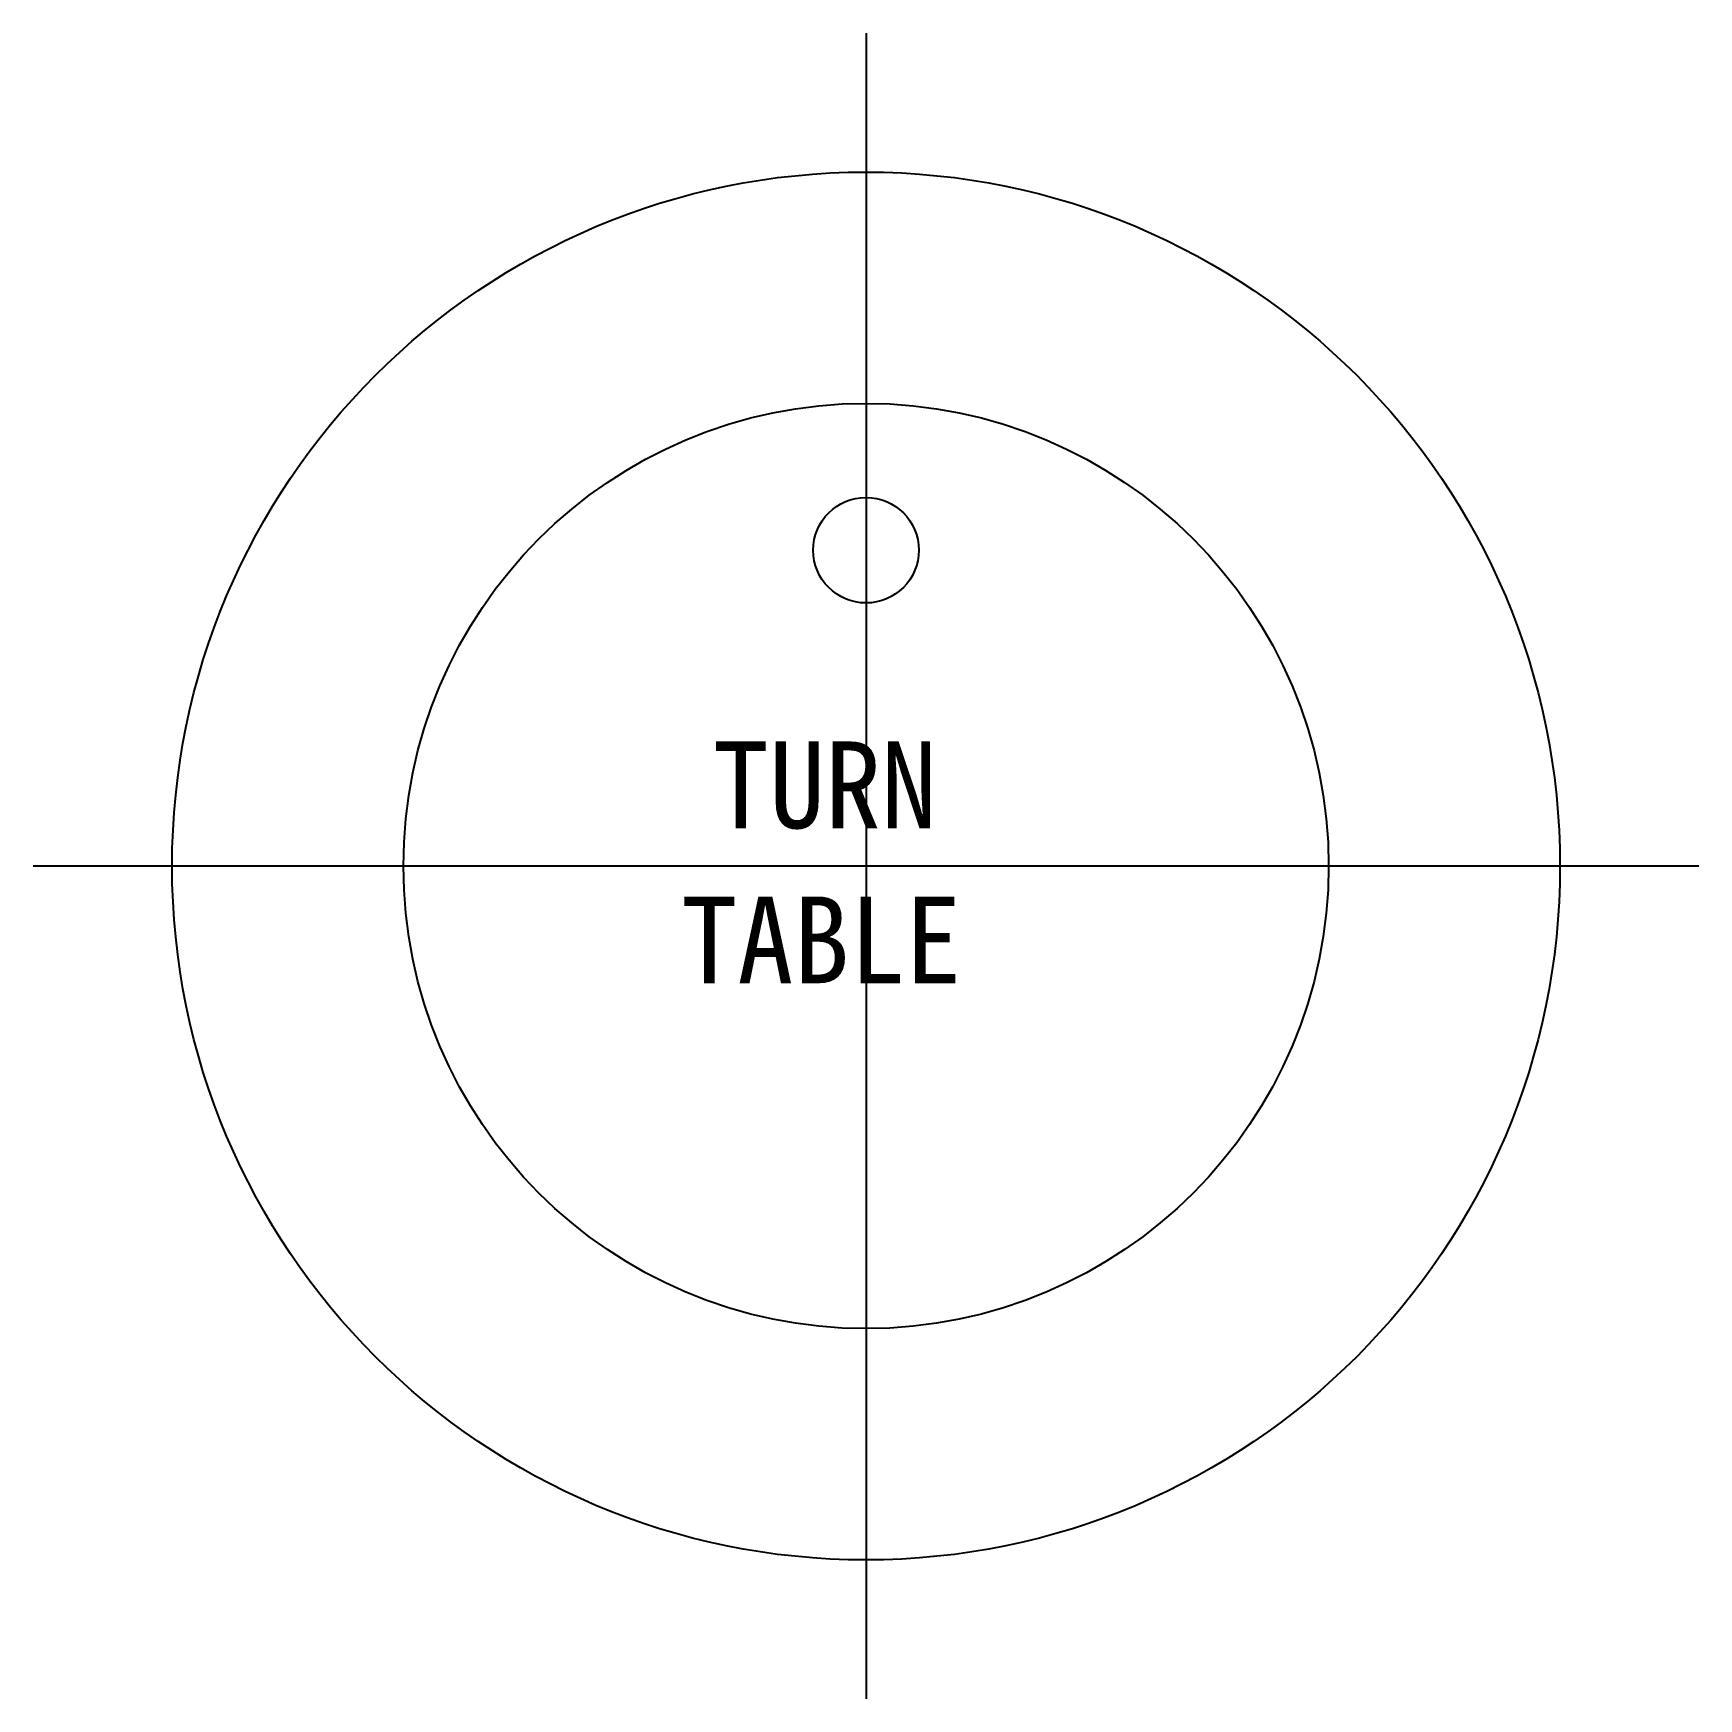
# Model space of a CAD drawing. Header units: millimetres. Extents: x -9164 to -1964, y 6601 to 13801.
import ezdxf

# ---------------------------------------------------------------- set-up
doc = ezdxf.new("R2010")
doc.units = ezdxf.units.MM
doc.header["$LTSCALE"] = 100
doc.layers.add('LX-CAR', color=6, linetype='Continuous')
doc.styles.add('EGA-돋움체', font='DotumChe.ttf')

msp = doc.modelspace()

# ---------------------------------------------------------------- linework, layer by layer
at = {"layer": 'LX-CAR'}
for p, q in [((-5564, 13800.6), (-5564, 6600.6)), ((-1964, 10200.6), (-9164, 10200.6))]:
    msp.add_line(p, q, dxfattribs=at)
for centre, radius in [((-5564, 10200.6), 3000), ((-5564, 10200.6), 2000), ((-5564, 11565.9), 228.2)]:
    msp.add_circle(centre, radius, dxfattribs=at)

# ---------------------------------------------------------------- texts
at = {"layer": 'LX-CAR', "style": 'EGA-돋움체'}
for s, p in [('TURN', (-6226.1, 10364.1)), ('TABLE', (-6362.7, 9693.6))]:
    msp.add_text(s, height=375, dxfattribs=at).set_placement(p)

doc.saveas('drawing.dxf')
